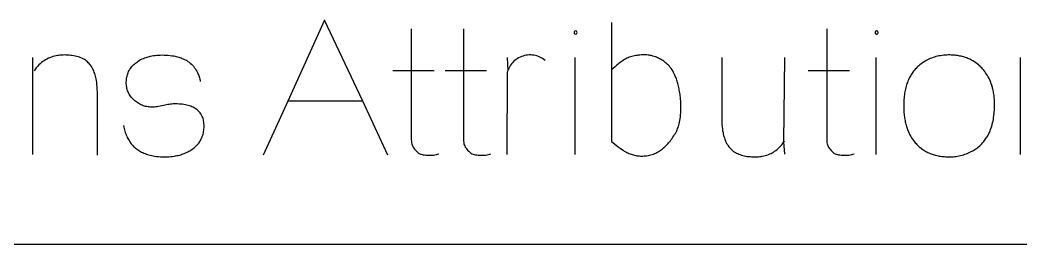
# Model space of a CAD drawing. Extents: x -180 to 180, y -71 to 71.
# Drawn here: x 89.35 to 111.65, y -70.86 to -65.86 of the extents above; entities that cross this region are included whole.
import ezdxf

# ---------------------------------------------------------------- set-up
doc = ezdxf.new("R2010")
doc.units = 0
doc.header["$MEASUREMENT"] = 0
doc.layers.get('0').update_dxf_attribs({"linetype": 'CONTINUOUS'})

msp = doc.modelspace()

# ---------------------------------------------------------------- linework, layer by layer
for p, q in [((96.129, -65.859), (95.316, -67.669)), ((96.986, -67.669), (96.129, -65.859)), ((102.526, -65.913), (102.528, -66.971)), ((98.066, -66.059), (98.066, -68.537)), ((99.23, -66.059), (99.23, -68.537)), ((101.718, -66.104), (101.695, -66.123)), ((101.695, -66.123), (101.695, -66.154)), ((101.695, -66.154), (101.718, -66.172)), ((101.748, -66.111), (101.718, -66.104)), ((101.718, -66.172), (101.748, -66.166)), ((101.761, -66.138), (101.748, -66.111)), ((101.748, -66.166), (101.761, -66.138)), ((107.321, -66.059), (107.321, -68.537)), ((108.428, -66.104), (108.404, -66.123)), ((108.404, -66.123), (108.404, -66.154)), ((108.404, -66.154), (108.428, -66.172)), ((108.457, -66.111), (108.428, -66.104)), ((108.428, -66.172), (108.457, -66.166)), ((108.47, -66.138), (108.457, -66.111)), ((108.457, -66.166), (108.47, -66.138)), ((90.083, -66.676), (90.048, -66.687)), ((90.12, -66.666), (90.083, -66.676)), ((90.157, -66.658), (90.12, -66.666)), ((90.182, -66.653), (90.157, -66.658)), ((90.207, -66.649), (90.182, -66.653)), ((90.233, -66.646), (90.207, -66.649)), ((90.26, -66.644), (90.233, -66.646)), ((90.286, -66.642), (90.26, -66.644)), ((90.313, -66.641), (90.286, -66.642)), ((90.341, -66.64), (90.313, -66.641)), ((90.367, -66.641), (90.341, -66.64)), ((90.405, -66.642), (90.367, -66.641)), ((90.442, -66.644), (90.405, -66.642)), ((90.478, -66.648), (90.442, -66.644)), ((90.513, -66.652), (90.478, -66.648)), ((90.547, -66.658), (90.513, -66.652)), ((90.58, -66.664), (90.547, -66.658)), ((90.611, -66.672), (90.58, -66.664)), ((90.642, -66.681), (90.611, -66.672)), ((90.671, -66.691), (90.642, -66.681)), ((92.181, -66.686), (92.206, -66.679)), ((92.206, -66.679), (92.232, -66.672)), ((92.232, -66.672), (92.258, -66.666)), ((92.258, -66.666), (92.284, -66.661)), ((92.284, -66.661), (92.32, -66.654)), ((92.32, -66.654), (92.357, -66.649)), ((92.357, -66.649), (92.394, -66.645)), ((92.394, -66.645), (92.433, -66.643)), ((92.433, -66.643), (92.472, -66.641)), ((92.472, -66.641), (92.512, -66.64)), ((92.512, -66.64), (92.558, -66.641)), ((92.558, -66.641), (92.604, -66.643)), ((92.604, -66.643), (92.648, -66.646)), ((92.648, -66.646), (92.691, -66.65)), ((92.691, -66.65), (92.732, -66.655)), ((92.732, -66.655), (92.772, -66.662)), ((92.772, -66.662), (92.802, -66.668)), ((92.802, -66.668), (92.83, -66.674)), ((92.83, -66.674), (92.858, -66.681)), ((92.858, -66.681), (92.885, -66.689)), ((100.522, -66.675), (100.489, -66.688)), ((100.555, -66.663), (100.522, -66.675)), ((100.589, -66.654), (100.555, -66.663)), ((100.623, -66.647), (100.589, -66.654)), ((100.658, -66.642), (100.623, -66.647)), ((100.692, -66.639), (100.658, -66.642)), ((100.727, -66.639), (100.692, -66.639)), ((100.762, -66.641), (100.727, -66.639)), ((100.797, -66.646), (100.762, -66.641)), ((100.832, -66.653), (100.797, -66.646)), ((100.865, -66.662), (100.832, -66.653)), ((100.898, -66.673), (100.865, -66.662)), ((100.931, -66.687), (100.898, -66.673)), ((102.98, -66.673), (102.951, -66.682)), ((103.009, -66.666), (102.98, -66.673)), ((103.039, -66.659), (103.009, -66.666)), ((103.072, -66.653), (103.039, -66.659)), ((103.098, -66.649), (103.072, -66.653)), ((103.123, -66.646), (103.098, -66.649)), ((103.161, -66.642), (103.123, -66.646)), ((103.197, -66.639), (103.161, -66.642)), ((103.231, -66.637), (103.197, -66.639)), ((103.263, -66.637), (103.231, -66.637)), ((103.289, -66.638), (103.263, -66.637)), ((103.315, -66.639), (103.289, -66.638)), ((103.34, -66.642), (103.315, -66.639)), ((103.366, -66.645), (103.34, -66.642)), ((103.391, -66.649), (103.366, -66.645)), ((103.416, -66.654), (103.391, -66.649)), ((103.449, -66.663), (103.416, -66.654)), ((103.481, -66.672), (103.449, -66.663)), ((103.505, -66.681), (103.481, -66.672)), ((103.529, -66.69), (103.505, -66.681)), ((109.756, -66.677), (109.723, -66.687)), ((109.789, -66.669), (109.756, -66.677)), ((109.823, -66.662), (109.789, -66.669)), ((109.857, -66.655), (109.823, -66.662)), ((109.892, -66.65), (109.857, -66.655)), ((109.928, -66.646), (109.892, -66.65)), ((109.964, -66.643), (109.928, -66.646)), ((110, -66.641), (109.964, -66.643)), ((110.038, -66.64), (110, -66.641)), ((110.065, -66.64), (110.038, -66.64)), ((110.094, -66.641), (110.065, -66.64)), ((110.124, -66.642), (110.094, -66.641)), ((110.152, -66.644), (110.124, -66.642)), ((110.181, -66.647), (110.152, -66.644)), ((110.208, -66.65), (110.181, -66.647)), ((110.236, -66.653), (110.208, -66.65)), ((110.263, -66.658), (110.236, -66.653)), ((110.29, -66.663), (110.263, -66.658)), ((110.316, -66.668), (110.29, -66.663)), ((110.342, -66.675), (110.316, -66.668)), ((110.367, -66.681), (110.342, -66.675)), ((89.637, -68.859), (89.636, -66.698)), ((89.744, -66.888), (89.727, -66.907)), ((89.771, -66.86), (89.744, -66.888)), ((89.798, -66.835), (89.771, -66.86)), ((89.826, -66.811), (89.798, -66.835)), ((89.855, -66.788), (89.826, -66.811)), ((89.885, -66.767), (89.855, -66.788)), ((89.916, -66.748), (89.885, -66.767)), ((89.948, -66.731), (89.916, -66.748)), ((89.98, -66.714), (89.948, -66.731)), ((90.014, -66.7), (89.98, -66.714)), ((90.048, -66.687), (90.014, -66.7)), ((90.7, -66.702), (90.671, -66.691)), ((90.727, -66.714), (90.7, -66.702)), ((90.753, -66.727), (90.727, -66.714)), ((90.782, -66.743), (90.753, -66.727)), ((90.805, -66.759), (90.782, -66.743)), ((90.828, -66.775), (90.805, -66.759)), ((90.849, -66.793), (90.828, -66.775)), ((90.87, -66.812), (90.849, -66.793)), ((90.889, -66.831), (90.87, -66.812)), ((90.907, -66.852), (90.889, -66.831)), ((90.924, -66.874), (90.907, -66.852)), ((90.941, -66.899), (90.924, -66.874)), ((90.957, -66.926), (90.941, -66.899)), ((91.826, -66.917), (91.842, -66.897)), ((91.842, -66.897), (91.859, -66.878)), ((91.859, -66.878), (91.878, -66.859)), ((91.878, -66.859), (91.897, -66.841)), ((91.897, -66.841), (91.918, -66.823)), ((91.918, -66.823), (91.94, -66.806)), ((91.94, -66.806), (91.963, -66.79)), ((91.963, -66.79), (91.984, -66.776)), ((91.984, -66.776), (92.012, -66.759)), ((92.012, -66.759), (92.041, -66.743)), ((92.041, -66.743), (92.071, -66.728)), ((92.071, -66.728), (92.101, -66.715)), ((92.101, -66.715), (92.133, -66.703)), ((92.133, -66.703), (92.157, -66.694)), ((92.157, -66.694), (92.181, -66.686)), ((92.885, -66.689), (92.912, -66.697)), ((92.912, -66.697), (92.938, -66.706)), ((92.938, -66.706), (92.963, -66.716)), ((92.963, -66.716), (92.987, -66.726)), ((92.987, -66.726), (93.011, -66.737)), ((93.011, -66.737), (93.033, -66.749)), ((93.033, -66.749), (93.063, -66.766)), ((93.063, -66.766), (93.091, -66.784)), ((93.091, -66.784), (93.118, -66.803)), ((93.118, -66.803), (93.143, -66.823)), ((93.143, -66.823), (93.167, -66.844)), ((93.167, -66.844), (93.19, -66.867)), ((93.19, -66.867), (93.212, -66.891)), ((93.212, -66.891), (93.232, -66.916)), ((100.201, -66.698), (100.215, -66.992)), ((100.259, -66.897), (100.243, -66.928)), ((100.278, -66.867), (100.259, -66.897)), ((100.299, -66.839), (100.278, -66.867)), ((100.322, -66.812), (100.299, -66.839)), ((100.346, -66.787), (100.322, -66.812)), ((100.372, -66.764), (100.346, -66.787)), ((100.399, -66.742), (100.372, -66.764)), ((100.428, -66.722), (100.399, -66.742)), ((100.458, -66.704), (100.428, -66.722)), ((100.489, -66.688), (100.458, -66.704)), ((100.962, -66.702), (100.931, -66.687)), ((100.992, -66.72), (100.962, -66.702)), ((101.021, -66.74), (100.992, -66.72)), ((101.049, -66.761), (101.021, -66.74)), ((101.716, -68.859), (101.716, -66.698)), ((102.613, -66.897), (102.528, -66.971)), ((102.649, -66.866), (102.613, -66.897)), ((102.682, -66.839), (102.649, -66.866)), ((102.722, -66.806), (102.682, -66.839)), ((102.743, -66.789), (102.722, -66.806)), ((102.765, -66.774), (102.743, -66.789)), ((102.792, -66.755), (102.765, -66.774)), ((102.817, -66.741), (102.792, -66.755)), ((102.843, -66.727), (102.817, -66.741)), ((102.869, -66.714), (102.843, -66.727)), ((102.896, -66.702), (102.869, -66.714)), ((102.923, -66.692), (102.896, -66.702)), ((102.951, -66.682), (102.923, -66.692)), ((103.553, -66.7), (103.529, -66.69)), ((103.576, -66.711), (103.553, -66.7)), ((103.599, -66.723), (103.576, -66.711)), ((103.622, -66.735), (103.599, -66.723)), ((103.644, -66.749), (103.622, -66.735)), ((103.667, -66.763), (103.644, -66.749)), ((103.689, -66.778), (103.667, -66.763)), ((103.711, -66.795), (103.689, -66.778)), ((103.732, -66.812), (103.711, -66.795)), ((103.754, -66.829), (103.732, -66.812)), ((103.775, -66.849), (103.754, -66.829)), ((103.797, -66.87), (103.775, -66.849)), ((103.817, -66.892), (103.797, -66.87)), ((103.837, -66.917), (103.817, -66.892)), ((104.982, -66.695), (104.983, -68.066)), ((106.367, -68.579), (106.388, -66.695)), ((108.425, -68.859), (108.425, -66.698)), ((109.35, -66.9), (109.33, -66.919)), ((109.371, -66.882), (109.35, -66.9)), ((109.397, -66.86), (109.371, -66.882)), ((109.424, -66.839), (109.397, -66.86)), ((109.451, -66.819), (109.424, -66.839)), ((109.479, -66.8), (109.451, -66.819)), ((109.508, -66.782), (109.479, -66.8)), ((109.537, -66.765), (109.508, -66.782)), ((109.567, -66.749), (109.537, -66.765)), ((109.597, -66.735), (109.567, -66.749)), ((109.627, -66.721), (109.597, -66.735)), ((109.659, -66.709), (109.627, -66.721)), ((109.69, -66.697), (109.659, -66.709)), ((109.723, -66.687), (109.69, -66.697)), ((110.393, -66.689), (110.367, -66.681)), ((110.417, -66.697), (110.393, -66.689)), ((110.442, -66.706), (110.417, -66.697)), ((110.466, -66.715), (110.442, -66.706)), ((110.489, -66.725), (110.466, -66.715)), ((110.512, -66.735), (110.489, -66.725)), ((110.546, -66.752), (110.512, -66.735)), ((110.579, -66.771), (110.546, -66.752)), ((110.611, -66.79), (110.579, -66.771)), ((110.643, -66.812), (110.611, -66.79)), ((110.673, -66.834), (110.643, -66.812)), ((110.703, -66.858), (110.673, -66.834)), ((110.722, -66.875), (110.703, -66.858)), ((110.74, -66.892), (110.722, -66.875)), ((110.759, -66.91), (110.74, -66.892)), ((111.637, -68.859), (111.636, -66.698)), ((89.678, -66.968), (89.663, -66.99)), ((89.694, -66.947), (89.678, -66.968)), ((89.711, -66.926), (89.694, -66.947)), ((89.727, -66.907), (89.711, -66.926)), ((90.973, -66.955), (90.957, -66.926)), ((90.984, -66.978), (90.973, -66.955)), ((90.994, -67.002), (90.984, -66.978)), ((91.004, -67.028), (90.994, -67.002)), ((91.013, -67.054), (91.004, -67.028)), ((91.021, -67.081), (91.013, -67.054)), ((91.029, -67.11), (91.021, -67.081)), ((91.036, -67.139), (91.029, -67.11)), ((91.728, -67.134), (91.734, -67.109)), ((91.734, -67.109), (91.741, -67.083)), ((91.741, -67.083), (91.749, -67.059)), ((91.749, -67.059), (91.758, -67.035)), ((91.758, -67.035), (91.769, -67.011)), ((91.769, -67.011), (91.78, -66.989)), ((91.78, -66.989), (91.797, -66.959)), ((91.797, -66.959), (91.811, -66.938)), ((91.811, -66.938), (91.826, -66.917)), ((93.232, -66.916), (93.251, -66.942)), ((93.251, -66.942), (93.269, -66.969)), ((93.269, -66.969), (93.285, -66.998)), ((93.285, -66.998), (93.301, -67.028)), ((93.301, -67.028), (93.311, -67.051)), ((93.311, -67.051), (93.321, -67.075)), ((93.321, -67.075), (93.33, -67.099)), ((93.33, -67.099), (93.339, -67.124)), ((93.339, -67.124), (93.346, -67.15)), ((97.655, -66.983), (98.578, -66.983)), ((98.819, -66.983), (99.742, -66.983)), ((100.205, -67.026), (100.196, -68.859)), ((100.215, -66.992), (100.205, -67.026)), ((100.228, -66.959), (100.215, -66.992)), ((100.243, -66.928), (100.228, -66.959)), ((102.528, -66.971), (102.528, -68.571)), ((103.856, -66.942), (103.837, -66.917)), ((103.875, -66.969), (103.856, -66.942)), ((103.892, -66.997), (103.875, -66.969)), ((103.909, -67.027), (103.892, -66.997)), ((103.925, -67.059), (103.909, -67.027)), ((103.94, -67.092), (103.925, -67.059)), ((103.955, -67.126), (103.94, -67.092)), ((103.964, -67.15), (103.955, -67.126)), ((106.91, -66.983), (107.833, -66.983)), ((109.181, -67.119), (109.167, -67.144)), ((109.195, -67.094), (109.181, -67.119)), ((109.209, -67.07), (109.195, -67.094)), ((109.225, -67.047), (109.209, -67.07)), ((109.241, -67.024), (109.225, -67.047)), ((109.257, -67.002), (109.241, -67.024)), ((109.274, -66.98), (109.257, -67.002)), ((109.292, -66.959), (109.274, -66.98)), ((109.311, -66.939), (109.292, -66.959)), ((109.33, -66.919), (109.311, -66.939)), ((110.777, -66.929), (110.759, -66.91)), ((110.794, -66.948), (110.777, -66.929)), ((110.819, -66.977), (110.794, -66.948)), ((110.842, -67.006), (110.819, -66.977)), ((110.863, -67.035), (110.842, -67.006)), ((110.884, -67.066), (110.863, -67.035)), ((110.904, -67.098), (110.884, -67.066)), ((110.922, -67.13), (110.904, -67.098)), ((91.042, -67.169), (91.036, -67.139)), ((91.05, -67.212), (91.042, -67.169)), ((91.057, -67.256), (91.05, -67.212)), ((91.062, -67.302), (91.057, -67.256)), ((91.067, -67.35), (91.062, -67.302)), ((91.07, -67.4), (91.067, -67.35)), ((91.716, -67.277), (91.717, -67.244)), ((91.718, -67.305), (91.716, -67.277)), ((91.717, -67.244), (91.718, -67.215)), ((91.718, -67.215), (91.72, -67.188)), ((91.721, -67.333), (91.718, -67.305)), ((91.72, -67.188), (91.724, -67.161)), ((91.725, -67.36), (91.721, -67.333)), ((91.724, -67.161), (91.728, -67.134)), ((93.346, -67.15), (93.353, -67.177)), ((93.353, -67.177), (93.359, -67.204)), ((93.359, -67.204), (93.365, -67.232)), ((103.973, -67.174), (103.964, -67.15)), ((103.982, -67.199), (103.973, -67.174)), ((103.99, -67.225), (103.982, -67.199)), ((103.998, -67.251), (103.99, -67.225)), ((104.005, -67.278), (103.998, -67.251)), ((104.012, -67.306), (104.005, -67.278)), ((104.019, -67.334), (104.012, -67.306)), ((104.026, -67.363), (104.019, -67.334)), ((109.092, -67.338), (109.084, -67.368)), ((109.101, -67.308), (109.092, -67.338)), ((109.11, -67.279), (109.101, -67.308)), ((109.12, -67.251), (109.11, -67.279)), ((109.131, -67.223), (109.12, -67.251)), ((109.143, -67.196), (109.131, -67.223)), ((109.155, -67.17), (109.143, -67.196)), ((109.167, -67.144), (109.155, -67.17)), ((110.939, -67.163), (110.922, -67.13)), ((110.955, -67.197), (110.939, -67.163)), ((110.97, -67.232), (110.955, -67.197)), ((110.979, -67.256), (110.97, -67.232)), ((110.988, -67.28), (110.979, -67.256)), ((110.997, -67.304), (110.988, -67.28)), ((111.004, -67.329), (110.997, -67.304)), ((111.012, -67.354), (111.004, -67.329)), ((91.071, -67.425), (91.07, -67.4)), ((91.072, -67.451), (91.071, -67.425)), ((91.073, -67.478), (91.072, -67.451)), ((91.073, -67.505), (91.073, -67.478)), ((91.073, -68.877), (91.073, -67.505)), ((91.73, -67.386), (91.725, -67.36)), ((91.737, -67.412), (91.73, -67.386)), ((91.746, -67.438), (91.737, -67.412)), ((91.756, -67.463), (91.746, -67.438)), ((91.767, -67.487), (91.756, -67.463)), ((91.779, -67.511), (91.767, -67.487)), ((91.793, -67.534), (91.779, -67.511)), ((91.809, -67.557), (91.793, -67.534)), ((91.826, -67.579), (91.809, -67.557)), ((104.032, -67.392), (104.026, -67.363)), ((104.038, -67.423), (104.032, -67.392)), ((104.043, -67.454), (104.038, -67.423)), ((104.048, -67.485), (104.043, -67.454)), ((104.053, -67.517), (104.048, -67.485)), ((104.058, -67.55), (104.053, -67.517)), ((104.062, -67.584), (104.058, -67.55)), ((109.049, -67.561), (109.045, -67.596)), ((109.053, -67.527), (109.049, -67.561)), ((109.058, -67.494), (109.053, -67.527)), ((109.063, -67.462), (109.058, -67.494)), ((109.07, -67.43), (109.063, -67.462)), ((109.076, -67.399), (109.07, -67.43)), ((109.084, -67.368), (109.076, -67.399)), ((111.019, -67.38), (111.012, -67.354)), ((111.025, -67.406), (111.019, -67.38)), ((111.031, -67.432), (111.025, -67.406)), ((111.036, -67.459), (111.031, -67.432)), ((111.041, -67.486), (111.036, -67.459)), ((111.045, -67.513), (111.041, -67.486)), ((111.049, -67.541), (111.045, -67.513)), ((111.052, -67.569), (111.049, -67.541)), ((111.055, -67.598), (111.052, -67.569)), ((91.844, -67.6), (91.826, -67.579)), ((91.863, -67.621), (91.844, -67.6)), ((91.884, -67.641), (91.863, -67.621)), ((91.906, -67.661), (91.884, -67.641)), ((91.928, -67.679), (91.906, -67.661)), ((91.95, -67.695), (91.928, -67.679)), ((91.973, -67.711), (91.95, -67.695)), ((91.996, -67.725), (91.973, -67.711)), ((92.02, -67.738), (91.996, -67.725)), ((92.045, -67.75), (92.02, -67.738)), ((92.069, -67.761), (92.045, -67.75)), ((92.095, -67.771), (92.069, -67.761)), ((92.121, -67.779), (92.095, -67.771)), ((92.147, -67.786), (92.121, -67.779)), ((92.174, -67.792), (92.147, -67.786)), ((92.201, -67.797), (92.174, -67.792)), ((92.405, -67.795), (92.375, -67.799)), ((92.437, -67.79), (92.405, -67.795)), ((92.471, -67.784), (92.437, -67.79)), ((92.508, -67.776), (92.471, -67.784)), ((92.586, -67.759), (92.508, -67.776)), ((92.641, -67.748), (92.586, -67.759)), ((92.674, -67.743), (92.641, -67.748)), ((92.704, -67.738), (92.674, -67.743)), ((92.733, -67.735), (92.704, -67.738)), ((92.758, -67.733), (92.733, -67.735)), ((92.787, -67.731), (92.758, -67.733)), ((92.813, -67.731), (92.787, -67.731)), ((92.853, -67.732), (92.813, -67.731)), ((92.891, -67.734), (92.853, -67.732)), ((92.928, -67.737), (92.891, -67.734)), ((92.964, -67.741), (92.928, -67.737)), ((92.999, -67.746), (92.964, -67.741)), ((93.032, -67.752), (92.999, -67.746)), ((93.064, -67.758), (93.032, -67.752)), ((93.095, -67.766), (93.064, -67.758)), ((93.125, -67.775), (93.095, -67.766)), ((93.153, -67.785), (93.125, -67.775)), ((93.18, -67.795), (93.153, -67.785)), ((93.206, -67.807), (93.18, -67.795)), ((95.316, -67.669), (94.764, -68.877)), ((96.986, -67.669), (95.316, -67.669)), ((97.543, -68.877), (96.986, -67.669)), ((104.065, -67.609), (104.062, -67.584)), ((104.067, -67.635), (104.065, -67.609)), ((104.069, -67.661), (104.067, -67.635)), ((104.071, -67.687), (104.069, -67.661)), ((104.072, -67.714), (104.071, -67.687)), ((104.073, -67.74), (104.072, -67.714)), ((104.074, -67.766), (104.073, -67.74)), ((104.073, -67.841), (104.074, -67.792)), ((104.074, -67.792), (104.074, -67.766)), ((109.038, -67.702), (109.037, -67.739)), ((109.037, -67.739), (109.037, -67.777)), ((109.037, -67.777), (109.037, -67.808)), ((109.04, -67.666), (109.038, -67.702)), ((109.042, -67.631), (109.04, -67.666)), ((109.045, -67.596), (109.042, -67.631)), ((111.057, -67.627), (111.055, -67.598)), ((111.059, -67.656), (111.057, -67.627)), ((111.06, -67.686), (111.059, -67.656)), ((111.061, -67.716), (111.06, -67.686)), ((111.06, -67.816), (111.061, -67.77)), ((111.061, -67.77), (111.061, -67.716)), ((92.229, -67.8), (92.201, -67.797)), ((92.257, -67.803), (92.229, -67.8)), ((92.286, -67.804), (92.257, -67.803)), ((92.317, -67.804), (92.286, -67.804)), ((92.348, -67.802), (92.317, -67.804)), ((92.375, -67.799), (92.348, -67.802)), ((93.23, -67.819), (93.206, -67.807)), ((93.253, -67.833), (93.23, -67.819)), ((93.275, -67.847), (93.253, -67.833)), ((93.295, -67.863), (93.275, -67.847)), ((93.319, -67.884), (93.295, -67.863)), ((93.341, -67.906), (93.319, -67.884)), ((93.361, -67.929), (93.341, -67.906)), ((93.379, -67.955), (93.361, -67.929)), ((93.395, -67.981), (93.379, -67.955)), ((93.408, -68.01), (93.395, -67.981)), ((93.418, -68.033), (93.408, -68.01)), ((104.061, -68.021), (104.066, -67.978)), ((104.066, -67.978), (104.069, -67.934)), ((104.069, -67.934), (104.072, -67.888)), ((104.072, -67.888), (104.073, -67.841)), ((109.037, -67.808), (109.038, -67.839)), ((109.038, -67.839), (109.039, -67.87)), ((109.039, -67.87), (109.041, -67.9)), ((109.041, -67.9), (109.043, -67.93)), ((109.043, -67.93), (109.046, -67.96)), ((109.046, -67.96), (109.049, -67.989)), ((109.049, -67.989), (109.053, -68.018)), ((109.053, -68.018), (109.057, -68.046)), ((111.041, -68.035), (111.047, -67.993)), ((111.047, -67.993), (111.051, -67.951)), ((111.051, -67.951), (111.055, -67.907)), ((111.055, -67.907), (111.058, -67.862)), ((111.058, -67.862), (111.06, -67.816)), ((91.655, -68.215), (91.661, -68.247)), ((93.426, -68.058), (93.418, -68.033)), ((93.433, -68.084), (93.426, -68.058)), ((93.439, -68.11), (93.433, -68.084)), ((93.444, -68.138), (93.439, -68.11)), ((93.447, -68.166), (93.444, -68.138)), ((93.449, -68.196), (93.447, -68.166)), ((93.45, -68.226), (93.449, -68.196)), ((93.449, -68.257), (93.45, -68.226)), ((104.009, -68.258), (104.017, -68.232)), ((104.017, -68.232), (104.025, -68.206)), ((104.025, -68.206), (104.032, -68.179)), ((104.032, -68.179), (104.041, -68.141)), ((104.041, -68.141), (104.049, -68.103)), ((104.049, -68.103), (104.055, -68.062)), ((104.055, -68.062), (104.061, -68.021)), ((104.983, -68.066), (104.983, -68.092)), ((104.983, -68.092), (104.984, -68.118)), ((104.984, -68.118), (104.985, -68.143)), ((104.985, -68.143), (104.988, -68.193)), ((104.988, -68.193), (104.992, -68.24)), ((104.992, -68.24), (104.997, -68.286)), ((109.057, -68.046), (109.061, -68.074)), ((109.061, -68.074), (109.066, -68.102)), ((109.066, -68.102), (109.072, -68.129)), ((109.072, -68.129), (109.078, -68.155)), ((109.078, -68.155), (109.085, -68.182)), ((109.085, -68.182), (109.092, -68.208)), ((109.092, -68.208), (109.099, -68.233)), ((109.099, -68.233), (109.107, -68.258)), ((110.986, -68.266), (110.998, -68.23)), ((110.998, -68.23), (111.008, -68.193)), ((111.008, -68.193), (111.018, -68.155)), ((111.018, -68.155), (111.027, -68.116)), ((111.027, -68.116), (111.034, -68.076)), ((111.034, -68.076), (111.041, -68.035)), ((91.661, -68.247), (91.668, -68.279)), ((91.668, -68.279), (91.676, -68.31)), ((91.676, -68.31), (91.684, -68.34)), ((91.684, -68.34), (91.694, -68.369)), ((91.694, -68.369), (91.703, -68.397)), ((91.703, -68.397), (91.714, -68.425)), ((91.714, -68.425), (91.726, -68.452)), ((91.726, -68.452), (91.738, -68.478)), ((93.4, -68.484), (93.41, -68.458)), ((93.41, -68.458), (93.42, -68.431)), ((93.42, -68.431), (93.427, -68.404)), ((93.427, -68.404), (93.434, -68.376)), ((93.434, -68.376), (93.44, -68.347)), ((93.44, -68.347), (93.444, -68.318)), ((93.444, -68.318), (93.447, -68.288)), ((93.447, -68.288), (93.449, -68.257)), ((103.896, -68.474), (103.914, -68.446)), ((103.914, -68.446), (103.933, -68.417)), ((103.933, -68.417), (103.95, -68.389)), ((103.95, -68.389), (103.965, -68.36)), ((103.965, -68.36), (103.98, -68.33)), ((103.98, -68.33), (103.99, -68.307)), ((103.99, -68.307), (104, -68.283)), ((104, -68.283), (104.009, -68.258)), ((104.997, -68.286), (105.003, -68.33)), ((105.003, -68.33), (105.011, -68.373)), ((105.011, -68.373), (105.017, -68.403)), ((105.017, -68.403), (105.024, -68.433)), ((105.024, -68.433), (105.032, -68.462)), ((105.032, -68.462), (105.041, -68.489)), ((109.107, -68.258), (109.116, -68.283)), ((109.116, -68.283), (109.125, -68.308)), ((109.125, -68.308), (109.134, -68.331)), ((109.134, -68.331), (109.144, -68.355)), ((109.144, -68.355), (109.16, -68.39)), ((109.16, -68.39), (109.177, -68.423)), ((109.177, -68.423), (109.195, -68.456)), ((109.195, -68.456), (109.214, -68.488)), ((110.884, -68.485), (110.897, -68.463)), ((110.897, -68.463), (110.91, -68.441)), ((110.91, -68.441), (110.923, -68.417)), ((110.923, -68.417), (110.935, -68.393)), ((110.935, -68.393), (110.946, -68.369)), ((110.946, -68.369), (110.961, -68.336)), ((110.961, -68.336), (110.974, -68.302)), ((110.974, -68.302), (110.986, -68.266)), ((91.738, -68.478), (91.751, -68.504)), ((91.751, -68.504), (91.764, -68.528)), ((91.764, -68.528), (91.778, -68.552)), ((91.778, -68.552), (91.794, -68.576)), ((91.794, -68.576), (91.809, -68.598)), ((91.809, -68.598), (91.826, -68.62)), ((91.826, -68.62), (91.843, -68.64)), ((91.843, -68.64), (91.861, -68.66)), ((91.861, -68.66), (91.88, -68.68)), ((91.88, -68.68), (91.9, -68.698)), ((93.251, -68.689), (93.273, -68.669)), ((93.273, -68.669), (93.293, -68.648)), ((93.293, -68.648), (93.312, -68.627)), ((93.312, -68.627), (93.33, -68.605)), ((93.33, -68.605), (93.346, -68.582)), ((93.346, -68.582), (93.361, -68.558)), ((93.361, -68.558), (93.375, -68.534)), ((93.375, -68.534), (93.388, -68.51)), ((93.388, -68.51), (93.4, -68.484)), ((98.066, -68.537), (98.067, -68.564)), ((98.067, -68.564), (98.07, -68.59)), ((98.07, -68.59), (98.076, -68.62)), ((98.076, -68.62), (98.083, -68.644)), ((98.083, -68.644), (98.093, -68.669)), ((98.093, -68.669), (98.107, -68.694)), ((99.23, -68.537), (99.231, -68.564)), ((99.231, -68.564), (99.234, -68.59)), ((99.234, -68.59), (99.239, -68.62)), ((99.239, -68.62), (99.247, -68.644)), ((99.247, -68.644), (99.257, -68.669)), ((99.257, -68.669), (99.27, -68.694)), ((102.528, -68.571), (102.632, -68.653)), ((102.632, -68.653), (102.676, -68.688)), ((102.676, -68.688), (102.717, -68.718)), ((103.696, -68.705), (103.717, -68.686)), ((103.717, -68.686), (103.738, -68.666)), ((103.738, -68.666), (103.759, -68.645)), ((103.759, -68.645), (103.779, -68.624)), ((103.779, -68.624), (103.799, -68.601)), ((103.799, -68.601), (103.819, -68.578)), ((103.819, -68.578), (103.838, -68.553)), ((103.838, -68.553), (103.858, -68.528)), ((103.858, -68.528), (103.877, -68.501)), ((103.877, -68.501), (103.896, -68.474)), ((105.041, -68.489), (105.05, -68.516)), ((105.05, -68.516), (105.059, -68.541)), ((105.059, -68.541), (105.07, -68.566)), ((105.07, -68.566), (105.081, -68.59)), ((105.081, -68.59), (105.092, -68.612)), ((105.092, -68.612), (105.109, -68.641)), ((105.109, -68.641), (105.126, -68.668)), ((105.126, -68.668), (105.142, -68.689)), ((106.271, -68.698), (106.297, -68.67)), ((106.297, -68.67), (106.321, -68.642)), ((106.321, -68.642), (106.337, -68.622)), ((106.337, -68.622), (106.352, -68.601)), ((106.352, -68.601), (106.367, -68.579)), ((106.367, -68.579), (106.381, -68.557)), ((106.388, -68.855), (106.367, -68.579)), ((107.321, -68.537), (107.322, -68.564)), ((107.322, -68.564), (107.325, -68.59)), ((107.325, -68.59), (107.33, -68.62)), ((107.33, -68.62), (107.337, -68.644)), ((107.337, -68.644), (107.347, -68.669)), ((107.347, -68.669), (107.361, -68.694)), ((109.214, -68.488), (109.234, -68.519)), ((109.234, -68.519), (109.255, -68.549)), ((109.255, -68.549), (109.278, -68.578)), ((109.278, -68.578), (109.294, -68.598)), ((109.294, -68.598), (109.311, -68.617)), ((109.311, -68.617), (109.329, -68.636)), ((109.329, -68.636), (109.347, -68.655)), ((109.347, -68.655), (109.365, -68.673)), ((109.365, -68.673), (109.384, -68.69)), ((110.706, -68.689), (110.731, -68.666)), ((110.731, -68.666), (110.756, -68.643)), ((110.756, -68.643), (110.78, -68.62)), ((110.78, -68.62), (110.802, -68.595)), ((110.802, -68.595), (110.824, -68.569)), ((110.824, -68.569), (110.84, -68.549)), ((110.84, -68.549), (110.855, -68.528)), ((110.855, -68.528), (110.87, -68.507)), ((110.87, -68.507), (110.884, -68.485)), ((91.9, -68.698), (91.92, -68.716)), ((91.92, -68.716), (91.941, -68.733)), ((91.941, -68.733), (91.963, -68.749)), ((91.963, -68.749), (91.985, -68.765)), ((91.985, -68.765), (92.009, -68.779)), ((92.009, -68.779), (92.033, -68.793)), ((92.033, -68.793), (92.057, -68.807)), ((92.057, -68.807), (92.083, -68.819)), ((92.083, -68.819), (92.109, -68.831)), ((92.109, -68.831), (92.136, -68.841)), ((92.136, -68.841), (92.164, -68.852)), ((92.164, -68.852), (92.192, -68.861)), ((92.192, -68.861), (92.221, -68.869)), ((92.221, -68.869), (92.251, -68.877)), ((92.251, -68.877), (92.282, -68.884)), ((92.282, -68.884), (92.313, -68.891)), ((92.313, -68.891), (92.345, -68.896)), ((92.345, -68.896), (92.389, -68.902)), ((92.389, -68.902), (92.435, -68.907)), ((92.435, -68.907), (92.482, -68.91)), ((92.482, -68.91), (92.529, -68.912)), ((92.622, -68.912), (92.665, -68.911)), ((92.665, -68.911), (92.706, -68.907)), ((92.706, -68.907), (92.747, -68.903)), ((92.747, -68.903), (92.787, -68.897)), ((92.787, -68.897), (92.816, -68.892)), ((92.816, -68.892), (92.845, -68.886)), ((92.845, -68.886), (92.874, -68.88)), ((92.874, -68.88), (92.902, -68.873)), ((92.902, -68.873), (92.929, -68.865)), ((92.929, -68.865), (92.956, -68.856)), ((92.956, -68.856), (92.983, -68.847)), ((92.983, -68.847), (93.009, -68.837)), ((93.009, -68.837), (93.035, -68.826)), ((93.035, -68.826), (93.06, -68.814)), ((93.06, -68.814), (93.084, -68.802)), ((93.084, -68.802), (93.109, -68.789)), ((93.109, -68.789), (93.132, -68.776)), ((93.132, -68.776), (93.156, -68.761)), ((93.156, -68.761), (93.179, -68.746)), ((93.179, -68.746), (93.205, -68.727)), ((93.205, -68.727), (93.228, -68.709)), ((93.228, -68.709), (93.251, -68.689)), ((98.107, -68.694), (98.123, -68.719)), ((98.123, -68.719), (98.141, -68.741)), ((98.141, -68.741), (98.165, -68.769)), ((98.165, -68.769), (98.184, -68.789)), ((98.184, -68.789), (98.205, -68.81)), ((98.205, -68.81), (98.227, -68.832)), ((98.227, -68.832), (98.253, -68.844)), ((98.253, -68.844), (98.28, -68.854)), ((98.28, -68.854), (98.306, -68.861)), ((98.306, -68.861), (98.333, -68.867)), ((98.333, -68.867), (98.361, -68.871)), ((98.361, -68.871), (98.391, -68.875)), ((98.391, -68.875), (98.422, -68.876)), ((98.422, -68.876), (98.467, -68.877)), ((98.467, -68.877), (98.507, -68.875)), ((98.507, -68.875), (98.535, -68.874)), ((98.535, -68.874), (98.561, -68.872)), ((98.561, -68.872), (98.594, -68.868)), ((98.594, -68.868), (98.624, -68.862)), ((98.624, -68.862), (98.652, -68.856)), ((98.652, -68.856), (98.677, -68.849)), ((99.27, -68.694), (99.287, -68.719)), ((99.287, -68.719), (99.304, -68.741)), ((99.304, -68.741), (99.329, -68.769)), ((99.329, -68.769), (99.348, -68.789)), ((99.348, -68.789), (99.368, -68.81)), ((99.368, -68.81), (99.391, -68.832)), ((99.391, -68.832), (99.416, -68.844)), ((99.416, -68.844), (99.443, -68.854)), ((99.443, -68.854), (99.469, -68.861)), ((99.469, -68.861), (99.496, -68.867)), ((99.496, -68.867), (99.525, -68.871)), ((99.525, -68.871), (99.555, -68.875)), ((99.555, -68.875), (99.586, -68.876)), ((99.586, -68.876), (99.631, -68.877)), ((99.631, -68.877), (99.671, -68.875)), ((99.671, -68.875), (99.699, -68.874)), ((99.699, -68.874), (99.725, -68.872)), ((99.725, -68.872), (99.758, -68.868)), ((99.758, -68.868), (99.788, -68.862)), ((99.788, -68.862), (99.816, -68.856)), ((99.816, -68.856), (99.84, -68.849)), ((102.717, -68.718), (102.752, -68.744)), ((102.752, -68.744), (102.783, -68.766)), ((102.783, -68.766), (102.809, -68.783)), ((102.809, -68.783), (102.843, -68.802)), ((102.843, -68.802), (102.867, -68.815)), ((102.867, -68.815), (102.891, -68.826)), ((102.891, -68.826), (102.915, -68.837)), ((102.915, -68.837), (102.94, -68.847)), ((102.94, -68.847), (102.965, -68.856)), ((102.965, -68.856), (102.99, -68.864)), ((102.99, -68.864), (103.015, -68.871)), ((103.015, -68.871), (103.041, -68.877)), ((103.041, -68.877), (103.066, -68.882)), ((103.066, -68.882), (103.092, -68.887)), ((103.092, -68.887), (103.119, -68.89)), ((103.119, -68.89), (103.145, -68.893)), ((103.145, -68.893), (103.172, -68.895)), ((103.172, -68.895), (103.199, -68.895)), ((103.199, -68.895), (103.226, -68.895)), ((103.226, -68.895), (103.253, -68.894)), ((103.253, -68.894), (103.278, -68.893)), ((103.278, -68.893), (103.31, -68.889)), ((103.31, -68.889), (103.341, -68.884)), ((103.341, -68.884), (103.372, -68.878)), ((103.372, -68.878), (103.402, -68.87)), ((103.402, -68.87), (103.432, -68.861)), ((103.432, -68.861), (103.462, -68.85)), ((103.462, -68.85), (103.491, -68.838)), ((103.491, -68.838), (103.514, -68.828)), ((103.514, -68.828), (103.537, -68.816)), ((103.537, -68.816), (103.565, -68.8)), ((103.565, -68.8), (103.588, -68.787)), ((103.588, -68.787), (103.61, -68.772)), ((103.61, -68.772), (103.632, -68.757)), ((103.632, -68.757), (103.654, -68.741)), ((103.654, -68.741), (103.675, -68.723)), ((103.675, -68.723), (103.696, -68.705)), ((105.142, -68.689), (105.16, -68.71)), ((105.16, -68.71), (105.178, -68.73)), ((105.178, -68.73), (105.198, -68.749)), ((105.198, -68.749), (105.218, -68.767)), ((105.218, -68.767), (105.24, -68.784)), ((105.24, -68.784), (105.263, -68.8)), ((105.263, -68.8), (105.287, -68.815)), ((105.287, -68.815), (105.312, -68.829)), ((105.312, -68.829), (105.338, -68.842)), ((105.338, -68.842), (105.365, -68.853)), ((105.365, -68.853), (105.393, -68.864)), ((105.393, -68.864), (105.422, -68.874)), ((105.422, -68.874), (105.453, -68.882)), ((105.453, -68.882), (105.484, -68.89)), ((105.484, -68.89), (105.517, -68.896)), ((105.517, -68.896), (105.55, -68.902)), ((105.55, -68.902), (105.585, -68.906)), ((105.585, -68.906), (105.62, -68.909)), ((105.62, -68.909), (105.657, -68.912)), ((105.775, -68.912), (105.802, -68.91)), ((105.802, -68.91), (105.828, -68.907)), ((105.828, -68.907), (105.854, -68.904)), ((105.854, -68.904), (105.879, -68.9)), ((105.879, -68.9), (105.917, -68.893)), ((105.917, -68.893), (105.953, -68.884)), ((105.953, -68.884), (105.988, -68.874)), ((105.988, -68.874), (106.023, -68.861)), ((106.023, -68.861), (106.056, -68.848)), ((106.056, -68.848), (106.083, -68.835)), ((106.083, -68.835), (106.109, -68.821)), ((106.109, -68.821), (106.135, -68.806)), ((106.135, -68.806), (106.16, -68.79)), ((106.16, -68.79), (106.189, -68.77)), ((106.189, -68.77), (106.218, -68.747)), ((106.218, -68.747), (106.245, -68.723)), ((106.245, -68.723), (106.271, -68.698)), ((107.361, -68.694), (107.378, -68.719)), ((107.378, -68.719), (107.395, -68.741)), ((107.395, -68.741), (107.42, -68.769)), ((107.42, -68.769), (107.439, -68.789)), ((107.439, -68.789), (107.459, -68.81)), ((107.459, -68.81), (107.482, -68.832)), ((107.482, -68.832), (107.507, -68.844)), ((107.507, -68.844), (107.534, -68.854)), ((107.534, -68.854), (107.56, -68.861)), ((107.56, -68.861), (107.587, -68.867)), ((107.587, -68.867), (107.616, -68.871)), ((107.616, -68.871), (107.646, -68.875)), ((107.646, -68.875), (107.677, -68.876)), ((107.677, -68.876), (107.722, -68.877)), ((107.722, -68.877), (107.762, -68.875)), ((107.762, -68.875), (107.789, -68.874)), ((107.789, -68.874), (107.816, -68.872)), ((107.816, -68.872), (107.849, -68.868)), ((107.849, -68.868), (107.879, -68.862)), ((107.879, -68.862), (107.906, -68.856)), ((107.906, -68.856), (107.931, -68.849)), ((109.384, -68.69), (109.404, -68.706)), ((109.404, -68.706), (109.424, -68.722)), ((109.424, -68.722), (109.444, -68.738)), ((109.444, -68.738), (109.465, -68.752)), ((109.465, -68.752), (109.486, -68.766)), ((109.486, -68.766), (109.508, -68.78)), ((109.508, -68.78), (109.53, -68.792)), ((109.53, -68.792), (109.552, -68.804)), ((109.552, -68.804), (109.575, -68.816)), ((109.575, -68.816), (109.599, -68.827)), ((109.599, -68.827), (109.623, -68.837)), ((109.623, -68.837), (109.647, -68.846)), ((109.647, -68.846), (109.672, -68.855)), ((109.672, -68.855), (109.697, -68.863)), ((109.697, -68.863), (109.723, -68.871)), ((109.723, -68.871), (109.749, -68.878)), ((109.749, -68.878), (109.776, -68.884)), ((109.776, -68.884), (109.803, -68.89)), ((109.803, -68.89), (109.83, -68.895)), ((109.83, -68.895), (109.858, -68.9)), ((109.858, -68.9), (109.886, -68.904)), ((109.886, -68.904), (109.915, -68.907)), ((109.915, -68.907), (109.944, -68.909)), ((109.944, -68.909), (109.974, -68.911)), ((109.974, -68.911), (110.004, -68.912)), ((110.102, -68.912), (110.137, -68.91)), ((110.137, -68.91), (110.171, -68.907)), ((110.171, -68.907), (110.205, -68.903)), ((110.205, -68.903), (110.238, -68.897)), ((110.238, -68.897), (110.271, -68.891)), ((110.271, -68.891), (110.304, -68.884)), ((110.304, -68.884), (110.337, -68.876)), ((110.337, -68.876), (110.369, -68.866)), ((110.369, -68.866), (110.401, -68.856)), ((110.401, -68.856), (110.433, -68.844)), ((110.433, -68.844), (110.464, -68.832)), ((110.464, -68.832), (110.495, -68.818)), ((110.495, -68.818), (110.525, -68.804)), ((110.525, -68.804), (110.556, -68.788)), ((110.556, -68.788), (110.578, -68.776)), ((110.578, -68.776), (110.601, -68.763)), ((110.601, -68.763), (110.623, -68.749)), ((110.623, -68.749), (110.644, -68.735)), ((110.644, -68.735), (110.665, -68.72)), ((110.665, -68.72), (110.686, -68.704)), ((110.686, -68.704), (110.706, -68.689)), ((92.529, -68.912), (92.579, -68.913)), ((92.579, -68.913), (92.622, -68.912)), ((105.657, -68.912), (105.695, -68.913)), ((105.695, -68.913), (105.721, -68.913)), ((105.721, -68.913), (105.748, -68.913)), ((105.748, -68.913), (105.775, -68.912)), ((110.004, -68.912), (110.035, -68.913)), ((110.035, -68.913), (110.068, -68.913)), ((110.068, -68.913), (110.102, -68.912)), ((-179.908, -70.859), (179.908, -70.859))]:
    msp.add_line(p, q)

doc.saveas('drawing.dxf')
